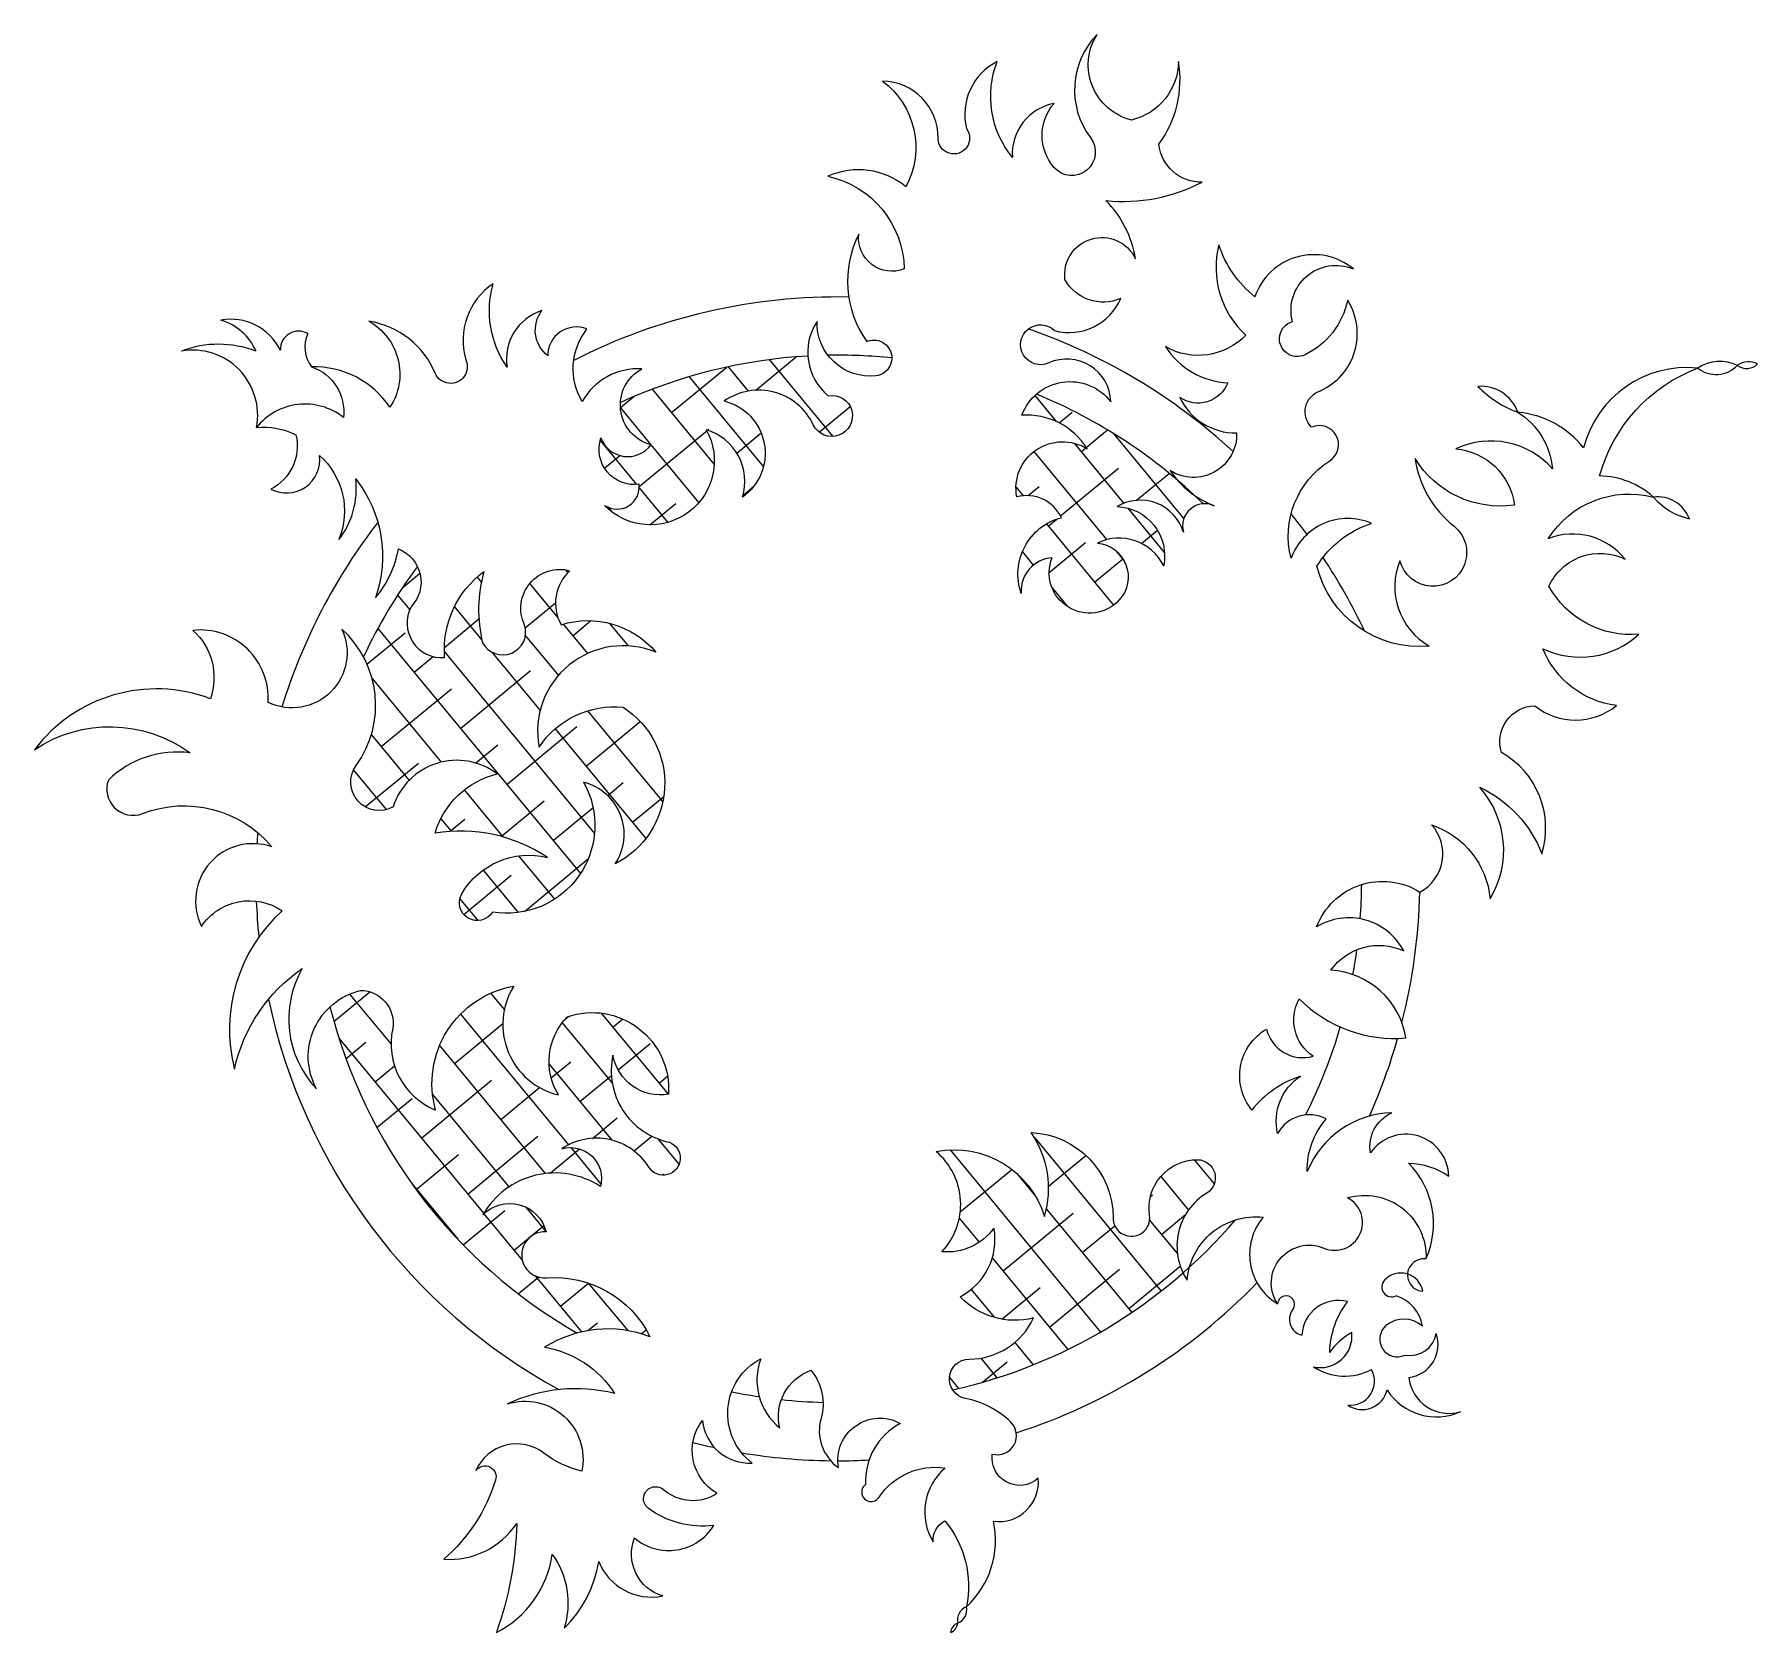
# Model space of a CAD drawing. Header units: millimetres. Extents: x 355 to 1095, y -554 to 132.
import ezdxf

# ---------------------------------------------------------------- set-up
doc = ezdxf.new("R2010")
doc.units = ezdxf.units.MM
for name, color, linetype in [('ceco.net 290 plantpot', 7, 'Continuous'), ('ceco.net 290 pot plant', 93, 'Continuous'), ('ceco.net 290 potting soil', 27, 'Continuous')]:
    doc.layers.add(name, color=color, linetype=linetype)

# ---------------------------------------------------------------- blocks, each defined once
blk = doc.blocks.new('*X1')
at = {"color": 0}
for p, q in [((93.603, 44.4591), (93.6221, 44.4782)), ((93.6033, 44.4593), (93.603, 44.4596)), ((93.62, 44.4318), (93.6465, 44.4583)), ((93.6696, 44.4372), (93.6506, 44.4562)), ((93.6583, 44.4259), (93.6848, 44.4525)), ((93.7358, 44.4151), (93.6951, 44.4559)), ((93.5974, 44.3209), (93.718, 44.4415)), ((93.638, 44.4246), (93.6364, 44.4262)), ((93.6574, 44.3367), (93.7388, 44.4181)), ((93.6145, 44.2496), (93.758, 44.3931)), ((93.6916, 44.371), (93.666, 44.3966)), ((93.7579, 44.3489), (93.7027, 44.4041)), ((93.6375, 44.3367), (93.6081, 44.3661)), ((93.7035, 44.2944), (93.7756, 44.3665)), ((93.7137, 44.3047), (93.6585, 44.3599)), ((93.755, 44.3076), (93.7248, 44.3378)), ((93.7739, 44.3206), (93.7915, 44.3382)), ((93.6293, 44.3086), (93.647, 44.3263)), ((93.7901, 44.2927), (93.8057, 44.3082)), ((93.8106, 44.2962), (93.7911, 44.3157)), ((93.6667, 44.2633), (93.6261, 44.3039)), ((93.7322, 44.2789), (93.7541, 44.3008)), ((93.6721, 44.263), (93.6911, 44.282)), ((93.8092, 44.2676), (93.8179, 44.2762))]:
    blk.add_line(p, q, dxfattribs=at)
blk = doc.blocks.new('*X2')
at = {"color": 0}
for p, q in [((93.6289, 43.9988), (93.649, 44.019)), ((93.526, 43.9401), (93.5898, 44.004)), ((93.5812, 43.9953), (93.5746, 44.0019)), ((93.6412, 43.9794), (93.6272, 43.9935)), ((93.6595, 44.0053), (93.6585, 44.0063)), ((93.797, 44.0004), (93.7931, 44.0043)), ((93.5731, 43.9591), (93.548, 43.9843)), ((93.7579, 43.951), (93.7954, 43.9886)), ((93.537, 43.9511), (93.5292, 43.9589)), ((93.5374, 43.9074), (93.5853, 43.9553)), ((93.5739, 43.8997), (93.6338, 43.9595)), ((93.6033, 43.929), (93.5785, 43.9538)), ((93.6338, 43.9427), (93.6143, 43.9622)), ((93.6435, 43.925), (93.6722, 43.9537)), ((93.7561, 43.9051), (93.8002, 43.9492)), ((93.78, 43.929), (93.7579, 43.9512)), ((93.7986, 43.9546), (93.7911, 43.9622)), ((93.5382, 43.8198), (93.6413, 43.9229)), ((93.667, 43.9095), (93.6439, 43.9326)), ((93.5348, 43.9091), (93.5313, 43.9126)), ((93.567, 43.8044), (93.6678, 43.9051)), ((93.5855, 43.9025), (93.5701, 43.918)), ((93.6978, 43.891), (93.7176, 43.9107)), ((93.7358, 43.8848), (93.7123, 43.9083)), ((93.7728, 43.892), (93.7568, 43.908)), ((93.6254, 43.8627), (93.5947, 43.8934)), ((93.6916, 43.8406), (93.6364, 43.8959)), ((93.7071, 43.8561), (93.7437, 43.8927)), ((93.6093, 43.8024), (93.6822, 43.8753)), ((93.7355, 43.841), (93.7027, 43.8738)), ((93.518, 43.8438), (93.5311, 43.8569)), ((93.5812, 43.8185), (93.543, 43.8567)), ((93.5687, 43.7177), (93.7069, 43.8559)), ((93.6475, 43.7964), (93.5922, 43.8517)), ((93.6872, 43.792), (93.7313, 43.8361)), ((93.6919, 43.7962), (93.6585, 43.8296)), ((93.6422, 43.7575), (93.6143, 43.7854)), ((93.5302, 43.7233), (93.5696, 43.7628)), ((93.6033, 43.7522), (93.5879, 43.7676)), ((93.555, 43.7121), (93.5266, 43.7405)), ((93.5858, 43.7254), (93.5701, 43.7412))]:
    blk.add_line(p, q, dxfattribs=at)
blk = doc.blocks.new('*X3')
at = {"color": 0}
for p, q in [((93.2685, 43.9036), (93.3403, 43.9754)), ((93.2865, 43.8774), (93.373, 43.9639)), ((93.3602, 43.9511), (93.3355, 43.9758)), ((93.316, 43.9069), (93.2733, 43.9496)), ((93.3393, 43.9278), (93.327, 43.9401)), ((93.3944, 43.9411), (93.3955, 43.9422)), ((93.1919, 43.9154), (93.2096, 43.9331)), ((93.2297, 43.7764), (93.3729, 43.9196)), ((93.2151, 43.7176), (93.4083, 43.9109)), ((93.3823, 43.8848), (93.3508, 43.9163)), ((93.4453, 43.866), (93.3949, 43.9164)), ((93.2055, 43.8848), (93.1911, 43.8992)), ((93.1963, 43.8756), (93.2195, 43.8988)), ((93.3381, 43.8406), (93.2829, 43.8959)), ((93.3982, 43.8565), (93.4324, 43.8907)), ((93.1497, 43.8732), (93.152, 43.8755)), ((93.2093, 43.8444), (93.2406, 43.8758)), ((93.1645, 43.8438), (93.1916, 43.8709)), ((93.2025, 43.8436), (93.1787, 43.8674)), ((93.2261, 43.817), (93.2722, 43.8631)), ((93.2718, 43.8627), (93.2713, 43.8632)), ((93.383, 43.8399), (93.3491, 43.8738)), ((93.4133, 43.8274), (93.4467, 43.8608)), ((93.2939, 43.7964), (93.2387, 43.8517)), ((93.4527, 43.8144), (93.4154, 43.8517)), ((93.3462, 43.8046), (93.3833, 43.8416)), ((93.2276, 43.8185), (93.2269, 43.8192)), ((93.3223, 43.8122), (93.3049, 43.8296)), ((93.4398, 43.8098), (93.4569, 43.8269)), ((93.1632, 43.7983), (93.1672, 43.8023)), ((93.1904, 43.7813), (93.2167, 43.8076)), ((93.2259, 43.776), (93.1987, 43.8032)), ((93.3828, 43.7959), (93.3712, 43.8075)), ((93.3728, 43.7869), (93.3827, 43.7968)), ((93.2584, 43.7167), (93.3244, 43.7827)), ((93.316, 43.7301), (93.2608, 43.7854)), ((93.2497, 43.7522), (93.2347, 43.7673)), ((93.3066, 43.7207), (93.3426, 43.7567)), ((93.3689, 43.7214), (93.327, 43.7633)), ((93.1781, 43.7355), (93.1645, 43.7491)), ((93.1851, 43.7318), (93.1966, 43.7433)), ((93.2465, 43.7112), (93.2166, 43.7412)), ((93.3384, 43.7083), (93.3695, 43.7394))]:
    blk.add_line(p, q, dxfattribs=at)
blk = doc.blocks.new('*X4')
at = {"color": 0}
for p, q in [((93.0113, 44.0791), (92.9869, 44.1034)), ((92.9533, 44.0304), (93.0139, 44.0909)), ((92.9806, 44.0214), (92.9487, 44.0533)), ((92.9745, 43.9632), (93.0454, 44.0341)), ((93.0359, 44.0103), (93.0167, 44.0294)), ((93.0714, 44.019), (93.0628, 44.0276)), ((92.9628, 43.9957), (92.9819, 44.0148)), ((93.0066, 43.9511), (92.9631, 43.9946)), ((92.9881, 43.9326), (93.0474, 43.9919)), ((93.0186, 43.9833), (93.0177, 43.9843)), ((93.0724, 43.9295), (93.0192, 43.9827)), ((93.0359, 43.9361), (93.0815, 43.9818)), ((93.0736, 43.9296), (93.1008, 43.9569)), ((93.1043, 43.9418), (93.084, 43.9622)), ((93.0068, 43.907), (93.0358, 43.936)), ((93.0363, 43.8923), (93.071, 43.927)), ((93.0065, 43.907), (92.9958, 43.9177)), ((93.0595, 43.8983), (93.0475, 43.9103)), ((93.0927, 43.9046), (93.0963, 43.9081))]:
    blk.add_line(p, q, dxfattribs=at)
blk = doc.blocks.new('*X5')
at = {"color": 0}
for p, q in [((92.9882, 44.3304), (93.0556, 44.3978)), ((93.0436, 44.356), (93.0179, 44.3818)), ((93.051, 44.3491), (93.0862, 44.3842)), ((93.0802, 44.3637), (93.0676, 44.3763)), ((93.0882, 44.3421), (93.0965, 44.3504)), ((93.1171, 44.3268), (93.0948, 44.3491)), ((92.9999, 44.2979), (93.0473, 44.3453)), ((93.0103, 44.2642), (93.0797, 44.3336)), ((93.0632, 44.2923), (93.0177, 44.3378)), ((93.0712, 44.2808), (93.1352, 44.3449)), ((93.0026, 44.3087), (92.9858, 44.3255)), ((93.0066, 44.3047), (93.003, 44.3083)), ((93.1125, 44.2872), (93.084, 44.3157)), ((93.1255, 44.2909), (93.1402, 44.3057)), ((92.9837, 44.2834), (92.9735, 44.2936)), ((93.0729, 44.2826), (93.0662, 44.2893)), ((92.9624, 44.2604), (92.9827, 44.2807)), ((92.9624, 44.2605), (92.9611, 44.2618)), ((93.0485, 44.2628), (93.0398, 44.2715)), ((93.097, 44.2625), (93.1076, 44.273)), ((93.0421, 44.2518), (93.049, 44.2586))]:
    blk.add_line(p, q, dxfattribs=at)

msp = doc.modelspace()

# ---------------------------------------------------------------- linework, layer by layer
at = {"layer": 'ceco.net 290 plantpot'}
for radius, start, end in [(250, 88.93422, 116.99453), (250, 47.24284, 70.90413), (225, 93.2875, 114.53508), (225, 84.08973, 91.09037), (225, 45.7529, 67.73683), (250, 36.29599, 38.85625), (250, 142.22087, 162.81426), (225, 143.38474, 154.91694), (250, 25.1855, 33.53864), (250, 175.44447, 176.54162), (225, 355.6245, 359.38584), (250, 345.69655, 358.71077), (250, 182.19059, 185.74728), (225, 349.46462, 352.23008), (250, 191.94425, 241.35986), (225, 194.13834, 240.12845), (225, 333.20346, 343.5622), (250, 335.93581, 344.09037), (225, 282.65252, 319.36937), (250, 287.84603, 316.06302), (225, 258.30142, 261.35991), (225, 263.81143, 268.37477), (250, 255.57227, 257.76346), (250, 260.47553, 269.29748), (250, 269.98834, 273.07523)]:
    msp.add_arc((699.8, -230.31), radius, start, end, dxfattribs=at)
at = {"layer": 'ceco.net 290 pot plant'}
msp.add_lwpolyline([(811.15, 132.47, 0.370529), (808.23, 88.25, -0.975082), (792.61, 75.34, -0.374166), (792.62, 102.83, 0.377573), (774.72, 79.67, -0.268802), (768.19, 120.87, 0.344977), (754.97, 92.02, -1.401013), (742.81, 87.95, 0.410158), (718.99, 112.47, -0.369682), (729.04, 67.01, 0.283895), (695.47, 71.53, -0.348083), (728.29, 31.75, -0.5664), (708.79, 46.7, 0.280401), (712.23, 0.56, -1.161261), (716.06, -14.2, -0.453193), (690.82, 9.15, 0.383558), (695.63, -22.72, -2.026437), (689.2, -35.2, 0.464062), (650.94, -25, -0.64253), (658.77, -66.32, 0.418556), (643.22, -37.35, -0.878456), (599.58, -69.84, 0.641696), (614.39, -60.78, -0.556858), (597.98, -40.89, 0.597654), (619.5, -43.82, -0.680882), (615.64, -11.16, 0.28499), (589.88, -25.28, -0.307052), (591.98, 5.93, 0.53539), (575.19, -5.56, -0.413997), (572.69, 13.88, 0.372998), (557.69, -10.51, -0.223943), (551.7, 25.4, 0.324902), (539.95, -7.25, -1.018463), (526.84, -13.07, 0.258566), (498.37, 9.28, -0.433029), (507.39, -27.7, 0.258915), (473.73, -10.35, -0.358139), (487.36, -32.07, 0.414417), (450.06, -36.37, -0.140153), (467.02, -39.55, -0.345678), (456.17, -62.86, 0.606928), (477.17, -48.38, -0.316563), (485.49, -84.51, 0.195358), (492.68, -58.49, -0.257515), (501.15, -109.56, 0.132189), (511.01, -88.51, -0.53269), (516.48, -113.38, 0.59749), (530.88, -135.17, -0.259359), (547.74, -98.3, 0.129353), (547.18, -128.87, 0.920189), (565.18, -121.17, -0.63585), (584.66, -97.9, 0.347352), (580.88, -121.1, -0.301529), (621.6, -132.95, 0.596456), (571.45, -173.72, -0.280276), (607.59, -156.59, -0.579926), (604.11, -223.86, 0.517875), (590.57, -188.77, -0.629412), (551.47, -244.55, -0.990694), (538.27, -236.68, -0.331831), (575, -221.08, 0.18969), (526.81, -210.61, -0.270418), (553.46, -185.23, 0.518449), (508.79, -199.33, -0.808209), (492.86, -181.65, 0.38249), (486.71, -123.01, -0.70554), (455.06, -154.53, 0.464819), (422.78, -123.53, -0.302604), (430.25, -152.9, 0.332825), (354.68, -174.81, -0.315628), (421.55, -176.19, 0.230705), (386.44, -187.85, 0.646365), (401.06, -202.25, -0.321252), (456.69, -216.57, 0.67229), (426.43, -250.7, -0.415588), (461.07, -244, 0.277095), (440.57, -312.09, -0.191286), (469.7, -268.84, 0.331636), (475.77, -320.45, -0.493138), (494.8, -278.24, -0.46253), (508.55, -294.53, 0.364755), (527.01, -329.63, -0.444339), (560.55, -276.46, 0.511852), (579.72, -323.14, -0.33968), (583.53, -289.56, -0.536642), (627, -322.81, -0.414311), (603.17, -305.98, 0.418875), (627.46, -343.46, -1.386494), (618.56, -354.13, 0.423776), (581.14, -346.31, -0.587292), (597.78, -362.45, 0.431191), (547.31, -374.63, -0.591229), (574.45, -381.98, 1.071669), (574.61, -401.71, -0.306427), (619.06, -427.02, 0.23661), (573.8, -431.54, -0.21313), (603.83, -451.39, 0.171845), (557.9, -455.85, -0.573533), (589.78, -484.72, -0.108414), (573.53, -477.05, 0.486142), (544.3, -484.45, -0.849368), (552.73, -488.66, -0.141373), (530.48, -522.56, 0.271076), (561.83, -507.2, -0.080597), (553.09, -554.1, 0.243728), (577.11, -520.52, -0.23687), (582.18, -552.25, 0.162191), (597.05, -523.58, 0.3633), (624.56, -538.35, -0.445045), (612.47, -513.48, 0.459017), (646.53, -508.05, -0.192706), (618.32, -500.72, -1.023372), (624.87, -492.67, 0.329061), (647.84, -494.28, -0.452591), (641.58, -463.02, 0.398339), (662.96, -481.26, -0.54775), (666.66, -436.48, 0.321268), (674.81, -466.19, -0.38061), (688.16, -441.43, -0.249554), (692.55, -462.1, 0.320157), (700.01, -483.2, -0.628439), (726.6, -464.24, 0.289739), (711.7, -490.51, 1.202873), (717.37, -496.01, -0.291975), (745.83, -483.44, 0.369288), (740.73, -515.19, -0.309238), (745.73, -506.16, -0.229607), (755.01, -543, 0.265056), (766.6, -506.31, 0.483233), (785.83, -487.83, -0.699422), (766.11, -477.41, 0.780636), (773.93, -463.52, 0.142133), (754.58, -453.55, -0.90617), (756.19, -436.63, 0.290358), (783.87, -418.95, -0.270283), (752.25, -409.84, 0.329026), (766.84, -380.34, -0.263693), (744.45, -390.51, 0.430526), (741.98, -347.46, -0.383584), (788.52, -375.33, 0.226904), (782.83, -339.32, -0.402552), (817.99, -375.99, 1.079821), (833.67, -374.8, -0.460768), (854.2, -350.97, -0.756374), (858.2, -365.32, 0.424088), (849.81, -402.67, -0.422376), (882.45, -375.69, 0.460263), (888.57, -412.82, -0.737441), (908.57, -388.93, 0.960011), (918.69, -367.33, -0.512891), (952.4, -393.61, 0.310094), (944.94, -352.48, -0.148551), (962.19, -358.02, 0.727737), (928.52, -348.03, -0.339939), (937.69, -330.82, 0.29848), (901.42, -355.98, -0.189206), (909.59, -333.42, 0.405754), (888.67, -339.7, -0.315163), (898.55, -315.04, 0.146955), (877.59, -329.61, -0.460302), (883.92, -294.82, 0.426815), (903.88, -306.51, -0.387662), (897.96, -281.84, 0.2229), (943.77, -298.64, 0.35302), (911.54, -269.58, -0.362988), (942.82, -261.27, 0.43351), (905.42, -250.92, -0.472615), (949.75, -235.95, 0.49274), (954.77, -207.06, -0.296033), (979.96, -238.83, 0.328627), (975.5, -190.96, -0.192618), (1002.13, -219.48, 0.354941), (984.82, -176.03, -0.499717), (999.16, -155.94, 0.351029), (1034.16, -155.89, -0.270575), (1002.63, -131.41, 0.308847), (1043.86, -125.18, -0.297443), (1005.19, -104.54, -0.421785), (1037.91, -92.98, 0.330899), (1004.88, -84.18, -0.326108), (1050.1, -66.28, 0.181451), (1026.97, -57.21, -0.24016), (1069.09, -10.92, 0.372726), (1020.12, -45.12, 0.204497), (991.87, -29.85, -0.23605), (1006.69, -54.13, 0.335773), (965.23, -45.6, -0.355132), (990.35, -69.73, -0.299956), (947.7, -49.65, 0.192553), (964.35, -78.68, -1.3963), (941.22, -93.62, 0.376125), (953.72, -130.27, -0.373228), (905.57, -95.94, -0.178913), (929.03, -77.6, 0.432008), (894.46, -92.59, -0.324978), (911.03, -50.72, 0.929454), (903.27, -36.26, -0.562346), (907.05, -20.61, 0.454826), (918.76, 18.29, -0.229057), (900.53, -5.12, -1.095049), (895.03, 9.12, -0.618224), (921.19, 31.78, 0.523503), (878.91, 19.81, -0.149591), (863.48, 42.1, 0.280969), (875.08, 3.3, -0.343294), (840.47, -1.65, 0.241567), (867.24, -17.16, -0.489158), (846.63, -23.44, 0.29539), (871.07, -38.73, -0.605984), (842.46, -54.84, 0.157761), (861.46, -70, 0.638684), (848.17, -81.3, 0.487911), (819.79, -70.35, -0.461529), (839.72, -95.81, 0.409874), (811.23, -86.02, -0.617839), (820.67, -110.48, -0.834811), (791.79, -92.41, 0.420145), (778.56, -107.64, -0.439703), (795.79, -75.13, 0.366474), (776.63, -66.23, -0.654626), (806.85, -45.56, 0.279121), (778.8, -31.1, -0.590298), (817.02, -25.32, 0.535384), (790.36, -8.65, -1.900969), (792.87, 5.25, 0.375926), (821.26, 19.03, -0.387484), (797.32, 27.21, -0.854786), (827.59, 36.1, 0.156733), (814.94, 61.12, 0.14787), (856.26, 69.05, -0.395438), (837.71, 85.4, 0.202072), (846.11, 120.8, -0.3431), (825.95, 95.72, -0.514413)], format="xyb", close=True, dxfattribs=at)
for centre, radius, start, end in [((439.04, -13.56), 23.68, 26.14887, 100.42075), ((428.07, -13.03), 23.73, 23.39105, 73.61378), ((468.13, -2.82), 7.84, 59.41525, 182.22731), ((484.56, -1.9), 13.74, 154.88035, 217.97766), ((433.77, -45.34), 44.72, 68.92755, 110.80623), ((422.59, -31.11), 27.97, 349.16626, 99.69086), ((1078.75, -25.29), 17.31, 64.37589, 123.89943), ((1076.97, -0.66), 12.93, 232.48472, 315.7906), ((1091.07, -16.86), 8.66, 64.37589, 123.89943), ((1090.18, -4.55), 6.47, 232.48472, 315.7906), ((976.07, -35.44), 16.76, 19.50084, 94.56854), ((1007.2, 12.56), 45.1, 223.95112, 250.11827), ((1051.91, -80.73), 14.56, 20.79807, 97.14952), ((1071.72, -47.8), 28.44, 220.53073, 257.41686), ((941.63, -409.22), 9.57, 10.58079, 137.52011), ((951.43, -400.51), 6.97, 82.02044, 266.6817), ((937.72, -405.64), 4.28, 137.52011, 295.51133), ((892.24, -413.07), 3.67, 322.70923, 176.03198), ((914.73, -427.02), 15.62, 75.40959, 177.48255), ((947.57, -434.4), 36.63, 142.0976, 178.94495), ((935.04, -424.83), 15.98, 8.41938, 73.57614), ((900.74, -419.52), 7, 142.85524, 256.61402), ((942.9, -431.26), 11.84, 47.79113, 130.45928), ((907.03, -426.72), 13.57, 257.44461, 6.27356), ((933.65, -449.71), 27.77, 118.21911, 144.86693), ((940.16, -428.05), 7.62, 130.45928, 295.17893), ((945.42, -423.54), 11.58, 259.93925, 349.92631), ((943.31, -430.29), 14.31, 276.74644, 19.25227), ((917.52, -419.06), 24.85, 237.2523, 297.57323), ((919.83, -446.03), 10.44, 264.33691, 28.19255), ((924.99, -447.29), 11.02, 235.82377, 346.43627), ((956.92, -436.24), 25.22, 212.7526, 294.55883), ((962.28, -442.54), 17.4, 186.46226, 287.08612), ((757.42, -548.83), 6.3, 112.43176, 191.19174), ((749.06, -544.35), 6.1, 290.91625, 12.70726), ((752.76, -554.32), 4.54, 109.59001, 176.68175), ((746.39, -549.55), 4.87, 292.18151, 354.09025)]:
    msp.add_arc(centre, radius, start, end, dxfattribs=at)

# ---------------------------------------------------------------- block references
at = {"layer": 'ceco.net 290 potting soil', "xscale": 499.9999999999998, "yscale": 499.9999999999998, "zscale": 499.9999999999998, "rotation": 264.5487334080603}
for name in ['*X4', '*X5', '*X3', '*X2', '*X1']:
    msp.add_blockref(name, (-16830.08, 48350.64), dxfattribs=at)

doc.saveas('drawing.dxf')
